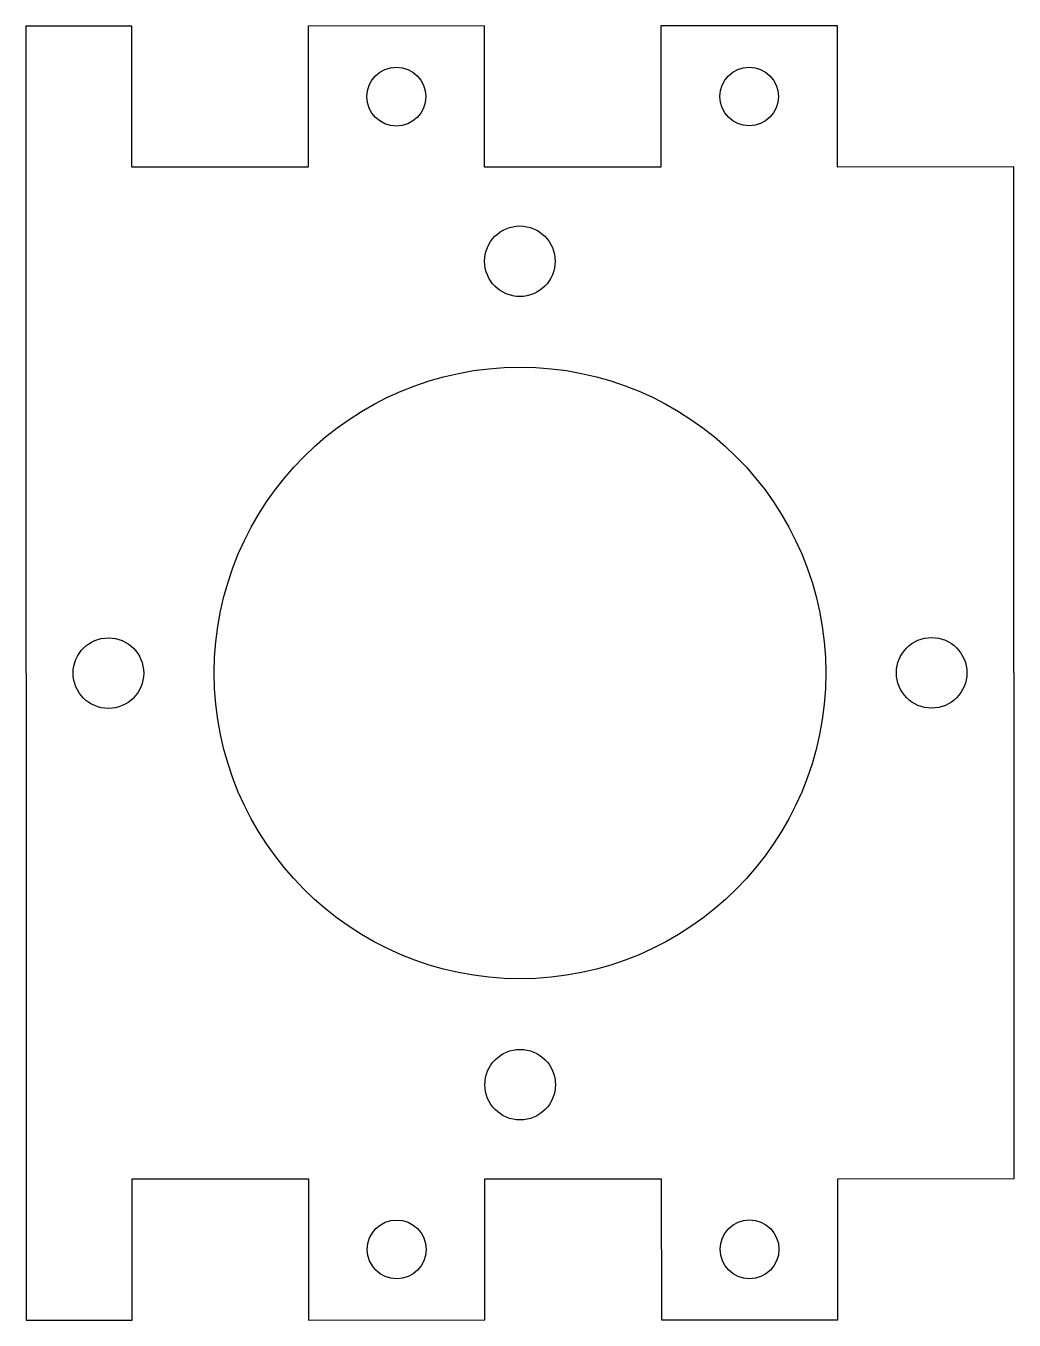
# Model space of a CAD drawing. Header units: millimetres. Extents: x -21.1 to 20.9, y -27.5 to 27.5.
import ezdxf

# ---------------------------------------------------------------- set-up
doc = ezdxf.new("R2010")
doc.units = ezdxf.units.MM
doc.layers.get('0').update_dxf_attribs({"linetype": 'CONTINUOUS'})

msp = doc.modelspace()

# ---------------------------------------------------------------- linework, layer by layer
msp.add_lwpolyline([(-9.078, 27.497), (-9.076, 21.497), (-16.576, 21.495), (-16.578, 27.495), (-21.078, 27.493), (-21.06, -27.507), (-16.56, -27.505), (-16.562, -21.505), (-9.062, -21.503), (-9.06, -27.503), (-1.56, -27.5), (-1.562, -21.5), (5.938, -21.498), (5.94, -27.498), (13.44, -27.496), (13.438, -21.496), (20.938, -21.493), (20.924, 21.507), (13.424, 21.504), (13.422, 27.504), (5.922, 27.502), (5.924, 21.502), (-1.576, 21.5), (-1.578, 27.5)], close=True)
for centre, radius in [((-5.327, 24.498), 1.25), ((9.673, 24.503), 1.25), ((-0.075, 17.5), 1.5), ((-0.069, 0), 13), ((-17.569, -0.006), 1.5), ((17.431, 0.006), 1.5), ((-0.064, -17.5), 1.5), ((-5.311, -24.502), 1.25), ((9.689, -24.497), 1.25)]:
    msp.add_circle(centre, radius)

doc.saveas('drawing.dxf')
